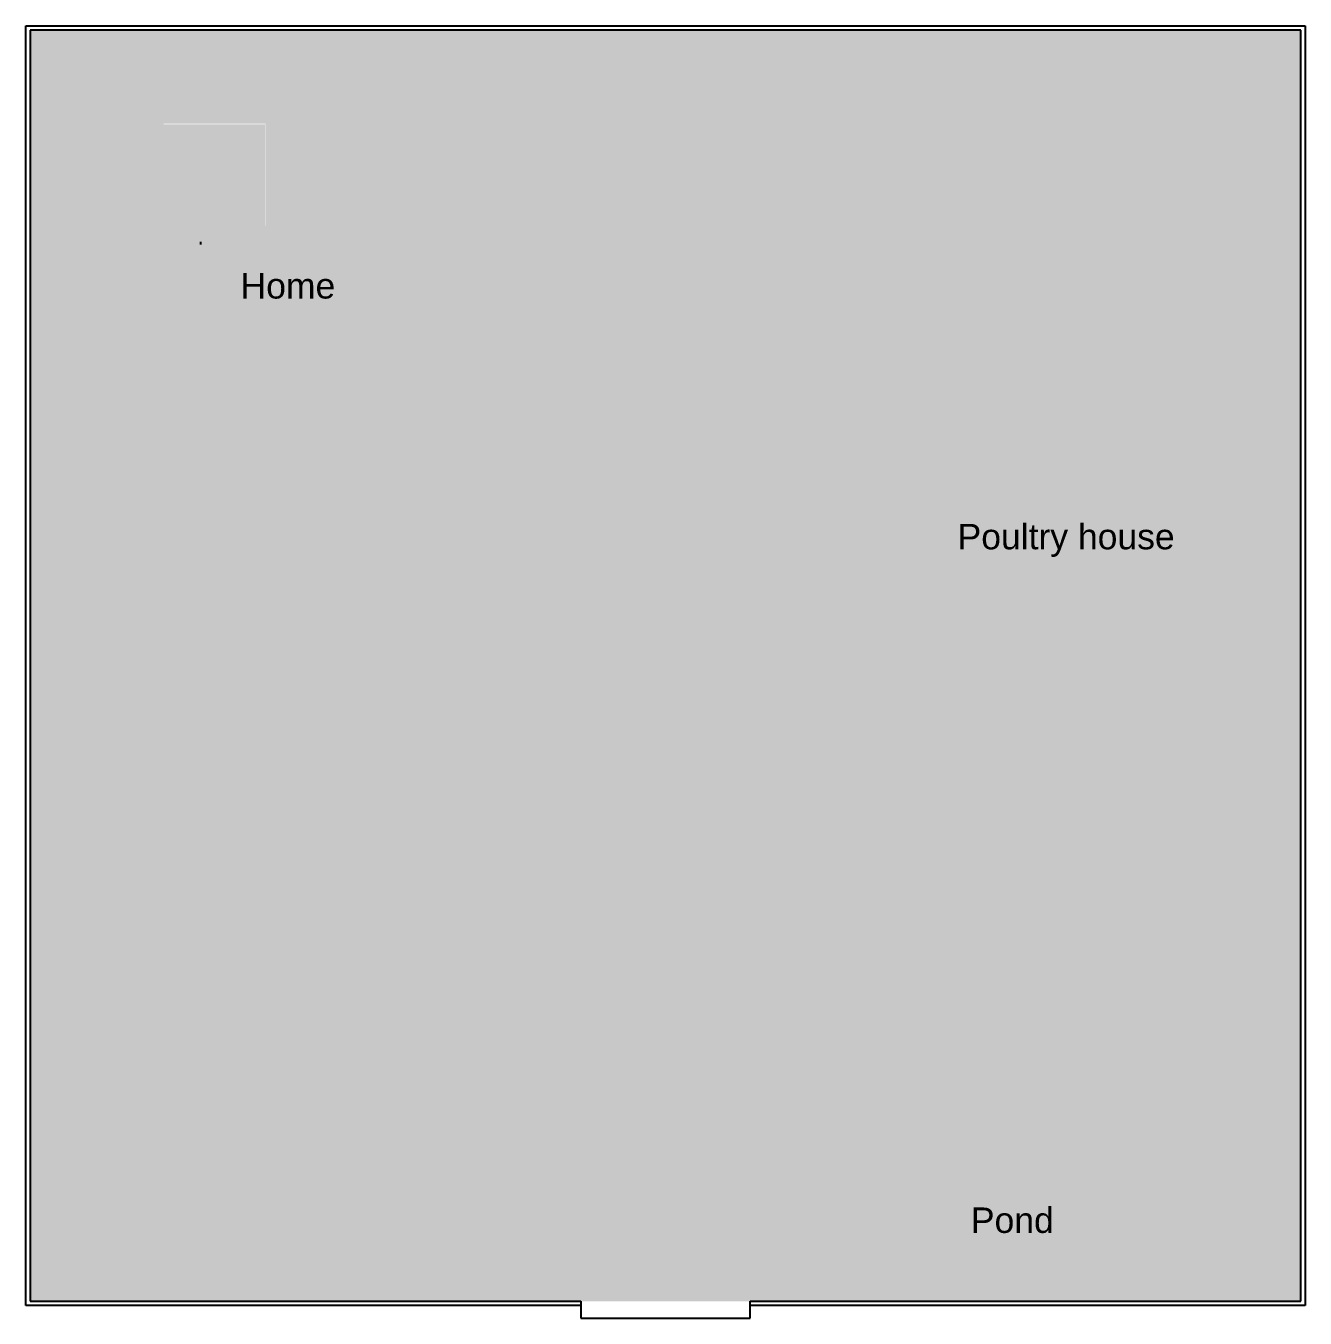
# Model space of a CAD drawing. Header units: inches. Extents: x 85 to 298, y -198 to 57.
# Drawn here: x 146.7 to 297.7, y -198.1 to -45.6 of the extents above; entities that cross this region are included whole.
import ezdxf

# ---------------------------------------------------------------- set-up
doc = ezdxf.new("R2010")
doc.units = ezdxf.units.IN
doc.header["$MEASUREMENT"] = 0
doc.layers.add('Layer1', color=210, linetype='Continuous')
doc.styles.get("Standard").update_dxf_attribs({"font": 'arial.ttf'})

msp = doc.modelspace()

# ---------------------------------------------------------------- hatches: boundary and pattern name
at = {"true_color": 0x136734}
h = msp.add_hatch(dxfattribs=at)
h.set_pattern_fill('AR-SAND', color=116)
h.paths.add_polyline_path([(297.22, -196.06), (297.22, -46.06), (147.22, -46.06), (147.22, -196.06)])
h.paths.add_polyline_path([(174.95, -69.18), (170.95, -69.18), (162.95, -69.18), (162.95, -57.18), (162.98, -57.18), (162.98, -57.12), (174.98, -57.12), (174.98, -69.12), (174.95, -69.12)], flags=16)
h.paths.add_polyline_path([(174.95, -69.18), (170.95, -69.18), (162.95, -69.18), (162.95, -57.18), (174.95, -57.18)], flags=16)
at = {"true_color": 0x7aafdf}
h = msp.add_hatch(dxfattribs=at)
h.set_pattern_fill('ANSI38', color=143)
h.set_pattern_definition([(45, (-126.38484, 25.05728), (-0.088388348, 0.088388348), []), (135, (-126.38484, 25.05728), (-0.265165043, 0.088388348), [0.3125, -0.1875])])
h.paths.add_polyline_path([(243.76, -121.32), (243.76, -181.32), (283.76, -181.32), (283.76, -121.32)])

# ---------------------------------------------------------------- linework, layer by layer
for p, q in [((146.72, -196.56), (146.72, -45.56)), ((146.72, -45.56), (147.22, -45.56)), ((147.22, -45.56), (297.72, -45.56)), ((297.72, -45.56), (297.72, -196.56)), ((197.22, -46.06), (147.22, -46.06)), ((147.22, -46.06), (147.22, -96.06)), ((297.22, -46.06), (197.22, -46.06)), ((297.22, -196.06), (297.22, -46.06)), ((147.22, -96.06), (147.22, -196.06)), ((212.22, -196.56), (146.72, -196.56)), ((147.22, -196.06), (212.22, -196.06)), ((147.22, -196.06), (212.22, -196.06)), ((212.22, -196.06), (212.22, -198.06)), ((232.22, -198.06), (232.22, -196.06)), ((232.22, -196.06), (297.22, -196.06)), ((297.72, -196.56), (232.22, -196.56)), ((212.22, -198.06), (232.22, -198.06))]:
    msp.add_line(p, q)
at = {"layer": 'Layer1'}
msp.add_lwpolyline([(167.35, -71.06), (167.35, -71.36)], dxfattribs=at)

# ---------------------------------------------------------------- texts
at = {"char_height": 3, "attachment_point": 1}
for s, width, insert in [('Home', 7.4235, (172.06, -74.74)), ('Poultry house', 33.648, (256.69, -104.33)), ('Pond', 11.9268, (258.26, -185))]:
    msp.add_mtext_dynamic_manual_height_columns(s, width=width, gutter_width=1, heights=[0], dxfattribs=dict(at, insert=insert))

doc.saveas('drawing.dxf')
